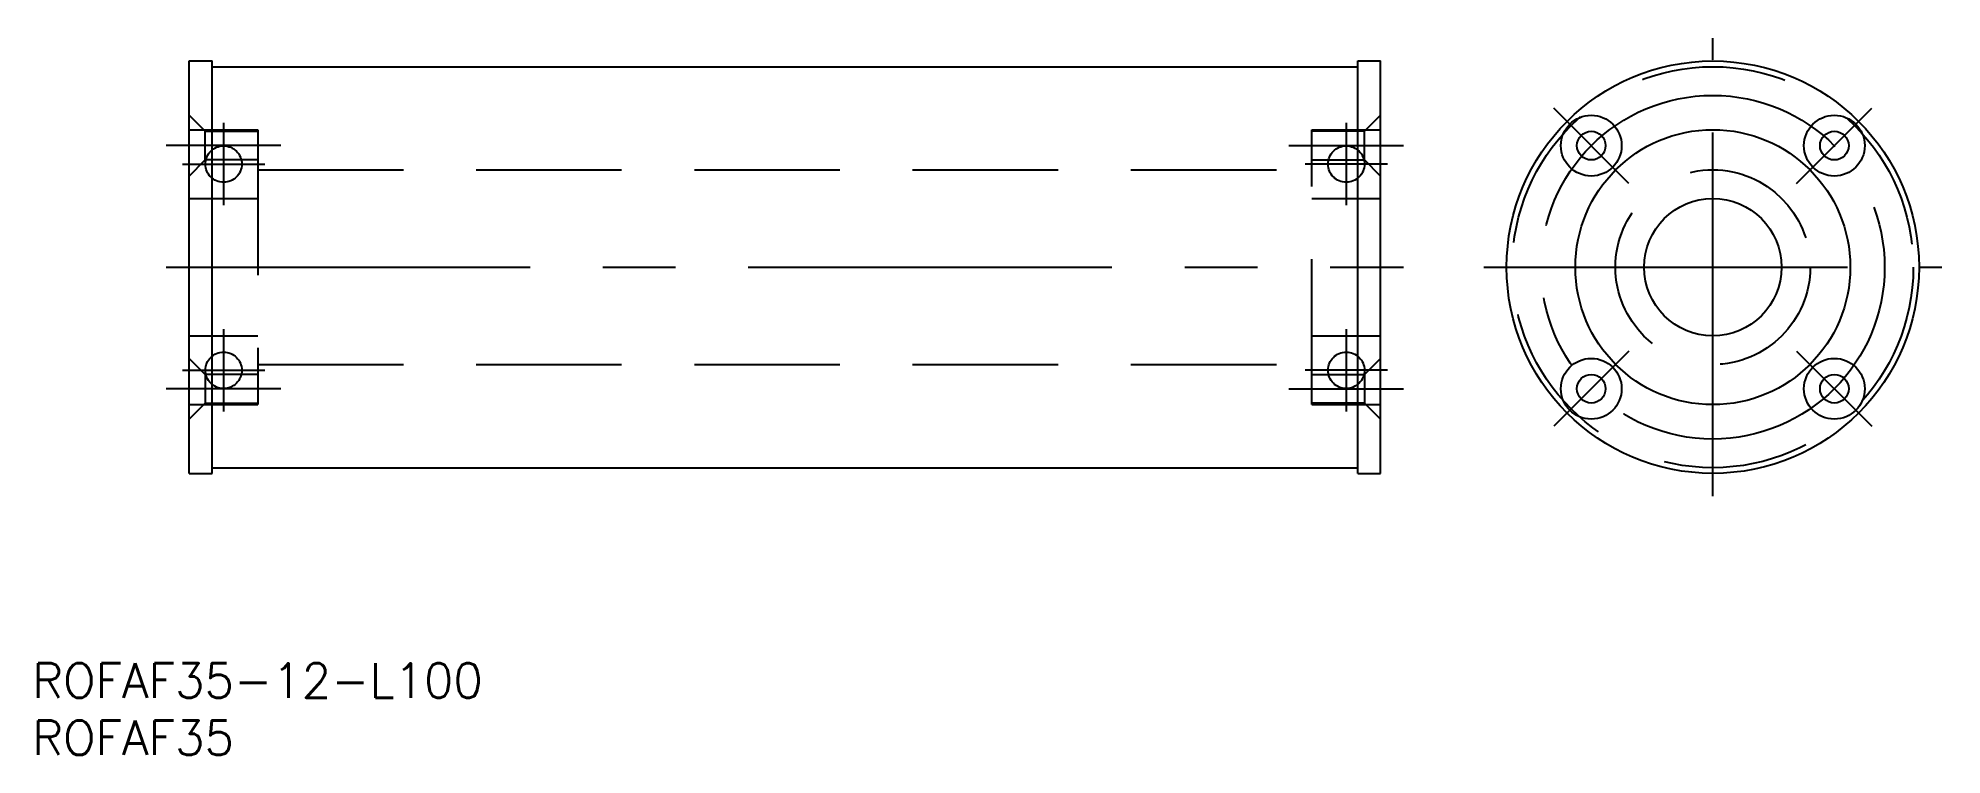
# Model space of a CAD drawing. Extents: x -146 to 20, y -43 to 20.
import ezdxf

# ---------------------------------------------------------------- set-up
doc = ezdxf.new("R2010")
doc.units = 0
doc.linetypes.add('CENTER', pattern=[50.8, 31.75, -6.35, 6.35, -6.35])
doc.linetypes.add('DASHED', pattern=[19.05, 12.7, -6.35])
doc.layers.get('0').update_dxf_attribs({"linetype": 'CONTINUOUS'})
doc.layers.add('CENTER', color=1, linetype='CENTER')
doc.styles.get("Standard").update_dxf_attribs({"font": 'txt.shx', "height": 3, "bigfont": 'bigfont.shx'})

msp = doc.modelspace()

# ---------------------------------------------------------------- linework, layer by layer
at = {"color": 7, "linetype": 'CONTINUOUS'}
for p, q in [((-133, -18), (-133, 18)), ((-133, 18), (-131, 18)), ((-131, -18), (-131, 18)), ((-131, 17.5), (-31, 17.5)), ((-31, -18), (-31, 18)), ((-31, 18), (-29, 18)), ((-29, -18), (-29, 18)), ((-133, -18), (-131, -18)), ((-131, -17.5), (-31, -17.5)), ((-31, -18), (-29, -18))]:
    msp.add_line(p, q, dxfattribs=at)
at = {"color": 3, "linetype": 'DASHED'}
for p, q in [((-133, 13.26), (-131.6, 11.86)), ((-133, 12), (-127, 12)), ((-131.6, 9.36), (-131.6, 11.86)), ((-131.6, 11.86), (-127, 11.86)), ((-127, 12), (-127, -12)), ((-35, -12), (-35, 12)), ((-35, 12), (-29, 12)), ((-30.4, 11.86), (-35, 11.86)), ((-29, 13.26), (-30.4, 11.86)), ((-30.4, 9.36), (-30.4, 11.86)), ((-133, 7.96), (-131.6, 9.36)), ((-127, 9.36), (-131.6, 9.36)), ((-127, 8.5), (-35, 8.5)), ((-35, 9.36), (-30.4, 9.36)), ((-29, 7.96), (-30.4, 9.36)), ((-133, 6), (-127, 6)), ((-35, 6), (-29, 6)), ((-133, -6), (-127, -6)), ((-35, -6), (-29, -6)), ((-133, -7.96), (-131.6, -9.36)), ((-29, -7.96), (-30.4, -9.36)), ((-127, -9.36), (-131.6, -9.36)), ((-131.6, -9.36), (-131.6, -11.86)), ((-127, -8.5), (-35, -8.5)), ((-35, -9.36), (-30.4, -9.36)), ((-30.4, -9.36), (-30.4, -11.86)), ((-133, -13.26), (-131.6, -11.86)), ((-133, -12), (-127, -12)), ((-131.6, -11.86), (-127, -11.86)), ((-30.4, -11.86), (-35, -11.86)), ((-35, -12), (-29, -12)), ((-29, -13.26), (-30.4, -11.86))]:
    msp.add_line(p, q, dxfattribs=at)
at = {"color": 7, "linetype": 'CONTINUOUS'}
for centre, radius in [((0, 0), 18), ((-10.61, 10.61), 2.65), ((0, 0), 12), ((-10.61, 10.61), 1.25), ((10.61, 10.61), 2.65), ((10.61, 10.61), 1.25), ((0, 0), 6), ((-10.61, -10.61), 2.65), ((10.61, -10.61), 2.65), ((-10.61, -10.61), 1.25), ((10.61, -10.61), 1.25)]:
    msp.add_circle(centre, radius, dxfattribs=at)
at = {"color": 3, "linetype": 'DASHED'}
for centre, radius in [((0, 0), 17.5), ((-130, 9), 1.59), ((-32, 9), 1.59), ((0, 0), 8.5), ((-130, -9), 1.59), ((-32, -9), 1.59)]:
    msp.add_circle(centre, radius, dxfattribs=at)
at = {"layer": 'CENTER', "color": 1, "linetype": 'CENTER'}
for p, q in [((0, -20), (0, 20)), ((-7.32, 7.32), (-13.89, 13.89)), ((7.32, 7.32), (13.89, 13.89)), ((-130, 12.59), (-130, 5.41)), ((-32, 12.59), (-32, 5.41)), ((-125, 10.61), (-135, 10.61)), ((-37, 10.61), (-27, 10.61)), ((-133.59, 9), (-126.41, 9)), ((-28.41, 9), (-35.59, 9)), ((-135, 0), (-27, 0)), ((-20, 0), (20, 0)), ((-130, -5.41), (-130, -12.59)), ((-32, -5.41), (-32, -12.59)), ((-7.32, -7.32), (-13.89, -13.89)), ((7.32, -7.32), (13.89, -13.89)), ((-133.59, -9), (-126.41, -9)), ((-28.41, -9), (-35.59, -9)), ((-125, -10.61), (-135, -10.61)), ((-37, -10.61), (-27, -10.61))]:
    msp.add_line(p, q, dxfattribs=at)
msp.add_circle((0, 0), 15, dxfattribs=at)

# ---------------------------------------------------------------- texts
at = {"color": 7, "linetype": 'CONTINUOUS'}
for s, p in [('ROFAF35-12-L100', (-146.71, -37.58)), ('ROFAF35', (-146.71, -42.58))]:
    msp.add_text(s, height=3, dxfattribs=at).set_placement(p)

doc.saveas('drawing.dxf')
